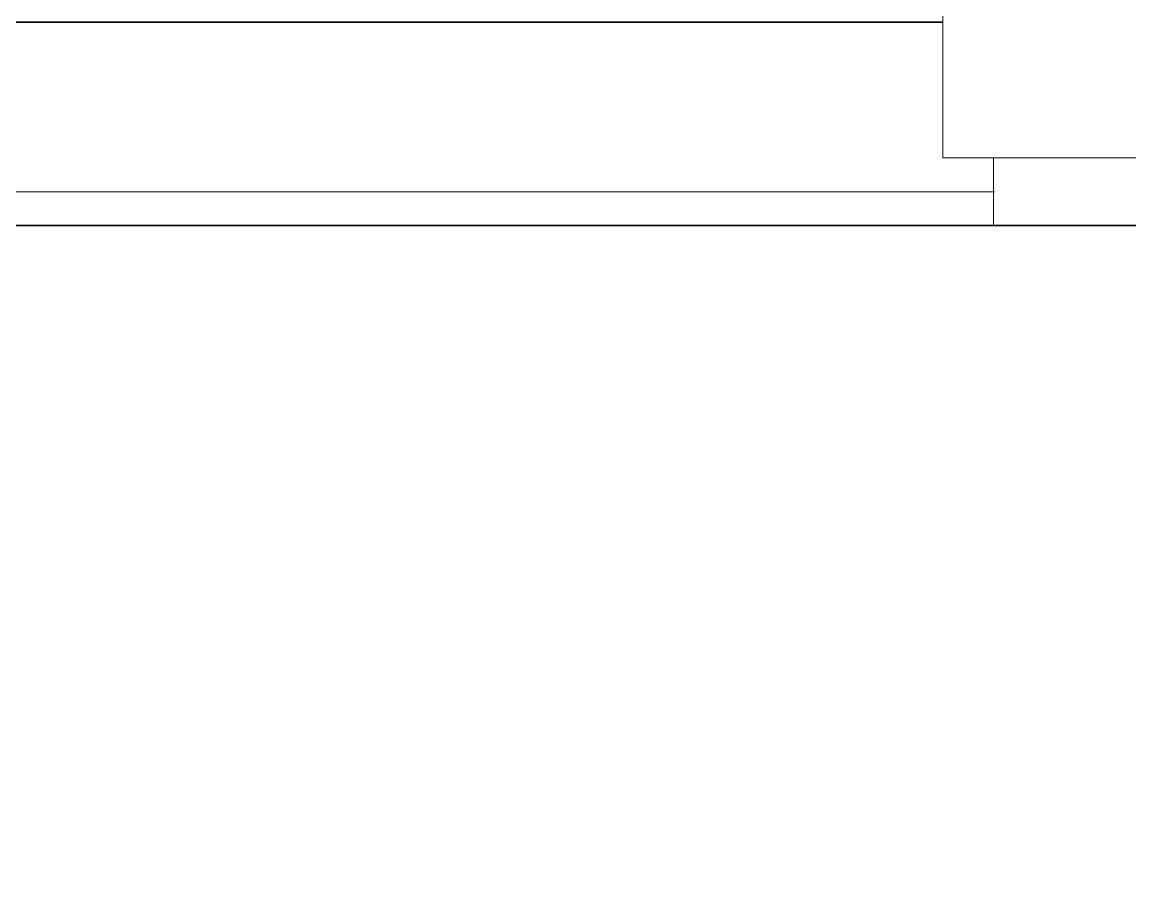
# Model space of a CAD drawing. Header units: millimetres. Extents: x -153298 to 620751, y -313239 to 250031.
# Drawn here: x 86182.5 to 86345.9, y -226542.7 to -226415.2 of the extents above; entities that cross this region are included whole.
import ezdxf

# ---------------------------------------------------------------- set-up
doc = ezdxf.new("R2010")
doc.units = ezdxf.units.MM
doc.linetypes.add('Centre', pattern=[31.75, 6.35, -4.7625, 15.875, -4.7625])
doc.linetypes.add('DPA_Hidden 50', pattern=[3, 2, -1])
for name, color, linetype, lineweight in [('A-DETL-GENF', 7, 'Continuous', 35), ('A-FLOR-E', 7, 'Continuous', 35), ('A-FLOR-LEVL', 7, 'Continuous', 35), ('A-GENM', 7, 'Continuous', 9)]:
    doc.layers.add(name, color=color, linetype=linetype, lineweight=lineweight)

# ---------------------------------------------------------------- blocks, each defined once
blk = doc.blocks.new('BOLLARD - BOLLARD-V318-2150-01 ENTRANCE 1 ELEVATION 4')
at = {"layer": 'A-GENM', "color": 7}
for p, q in [((18965.68, 102410), (18965.68, 101460)), ((19130.68, 101460), (18965.68, 101460)), ((18965.69, 101460), (19130.68, 101460)), ((18973.18, 101460), (18973.18, 101450)), ((18973.18, 101460), (19122.97, 101460)), ((19122.97, 101460), (18973.18, 101460))]:
    blk.add_line(p, q, dxfattribs=at)
blk = doc.blocks.new('DPA_Drainage Gutter_Landscape_Type A - DPA_Drainage Gutter_Landscape_Type A-17274902-2150-01 ENTRANCE 1 ELEVATION 4')
at = {"layer": 'A-GENM', "color": 7}
for p, q in [((18973.31, 101455), (18628.9, 101455)), ((18628.9, 101455), (18973.31, 101455)), ((18973.31, 101455), (18628.9, 101455)), ((18628.9, 101455), (18973.31, 101455)), ((18973.31, 101455), (18628.9, 101455)), ((18628.9, 101455), (18973.31, 101455)), ((18973.31, 101455), (18628.9, 101455)), ((18628.9, 101455), (18973.31, 101455)), ((18973.31, 101455), (18628.9, 101455)), ((18628.9, 101455), (18973.31, 101455)), ((18973.31, 101455), (18628.9, 101455)), ((18628.9, 101455), (18973.31, 101455)), ((18973.31, 101455), (18628.9, 101455)), ((18628.9, 101455), (18973.31, 101455)), ((18973.31, 101455), (18628.9, 101455)), ((18628.9, 101455), (18973.31, 101455)), ((18973.31, 101455), (18628.9, 101455)), ((18628.9, 101455), (18973.31, 101455)), ((18973.31, 101455), (18628.9, 101455)), ((18628.9, 101455), (18973.31, 101455)), ((18973.31, 101455), (18628.9, 101455)), ((18628.9, 101455), (18973.31, 101455)), ((18973.31, 101455), (18628.9, 101455)), ((18628.9, 101455), (18973.31, 101455)), ((18973.31, 101455), (18628.9, 101455)), ((18628.9, 101455), (18973.31, 101455)), ((18973.31, 101455), (18628.9, 101455)), ((18628.9, 101455), (18973.31, 101455)), ((18628.9, 101455), (18973.31, 101455)), ((18909.9, 101455), (18832.4, 101455)), ((18832.4, 101455), (18909.9, 101455)), ((18909.9, 101455), (18832.4, 101455)), ((18832.4, 101455), (18909.9, 101455)), ((18909.9, 101455), (18832.4, 101455)), ((18832.4, 101455), (18909.9, 101455)), ((18909.9, 101455), (18832.4, 101455)), ((18832.4, 101455), (18909.9, 101455)), ((18909.9, 101455), (18832.4, 101455)), ((18832.4, 101455), (18909.9, 101455)), ((18909.9, 101455), (18832.4, 101455)), ((18832.4, 101455), (18909.9, 101455)), ((18909.9, 101455), (18832.4, 101455)), ((18832.4, 101455), (18909.9, 101455)), ((18909.9, 101455), (18832.4, 101455)), ((18832.4, 101455), (18909.9, 101455)), ((18909.9, 101455), (18832.4, 101455)), ((18832.4, 101455), (18909.9, 101455)), ((18909.9, 101455), (18832.4, 101455)), ((18832.4, 101455), (18909.9, 101455)), ((18909.9, 101455), (18832.4, 101455)), ((18832.4, 101455), (18909.9, 101455)), ((18909.9, 101455), (18832.4, 101455)), ((18832.4, 101455), (18909.9, 101455)), ((18909.9, 101455), (18832.4, 101455)), ((18832.4, 101455), (18909.9, 101455)), ((18909.9, 101455), (18832.4, 101455)), ((18832.4, 101455), (18909.9, 101455)), ((18909.9, 101455), (18832.4, 101455)), ((18832.4, 101455), (18909.9, 101455)), ((18909.9, 101455), (18832.4, 101455)), ((18832.4, 101455), (18909.9, 101455)), ((18909.9, 101455), (18832.4, 101455)), ((18832.4, 101455), (18909.9, 101455)), ((18909.9, 101455), (18832.4, 101455)), ((18832.4, 101455), (18909.9, 101455)), ((18909.9, 101455), (18832.4, 101455)), ((18832.4, 101455), (18909.9, 101455)), ((18909.9, 101455), (18832.4, 101455)), ((18832.4, 101455), (18909.9, 101455)), ((18909.9, 101455), (18832.4, 101455)), ((18832.4, 101455), (18909.9, 101455)), ((18909.9, 101455), (18832.4, 101455)), ((18832.4, 101455), (18909.9, 101455)), ((18909.9, 101455), (18832.4, 101455)), ((18832.4, 101455), (18909.9, 101455)), ((18909.9, 101455), (18832.4, 101455)), ((18832.4, 101455), (18909.9, 101455)), ((18909.9, 101455), (18832.4, 101455)), ((18832.4, 101455), (18909.9, 101455)), ((18909.9, 101455), (18832.4, 101455)), ((18832.4, 101455), (18909.9, 101455)), ((18909.9, 101455), (18832.4, 101455)), ((18832.4, 101455), (18909.9, 101455)), ((18909.9, 101455), (18832.4, 101455)), ((18832.4, 101455), (18909.9, 101455)), ((18909.9, 101455), (18832.4, 101455)), ((18832.4, 101455), (18909.9, 101455)), ((18909.9, 101455), (18832.4, 101455)), ((18832.4, 101455), (18909.9, 101455)), ((18909.9, 101455), (18832.4, 101455)), ((18832.4, 101455), (18909.9, 101455)), ((18909.9, 101455), (18832.4, 101455)), ((18832.4, 101455), (18909.9, 101455)), ((18909.9, 101455), (18832.4, 101455)), ((18832.4, 101455), (18909.9, 101455)), ((18909.9, 101455), (18832.4, 101455)), ((18832.4, 101455), (18909.9, 101455)), ((18909.9, 101455), (18832.4, 101455)), ((18832.4, 101455), (18909.9, 101455)), ((18909.9, 101455), (18832.4, 101455)), ((18832.4, 101455), (18909.9, 101455)), ((18909.9, 101455), (18832.4, 101455)), ((18832.4, 101455), (18909.9, 101455)), ((18909.9, 101455), (18832.4, 101455)), ((18832.4, 101455), (18909.9, 101455)), ((18909.9, 101455), (18832.4, 101455)), ((18832.4, 101455), (18909.9, 101455)), ((18909.9, 101455), (18832.4, 101455)), ((18832.4, 101455), (18909.9, 101455)), ((18909.9, 101455), (18832.4, 101455)), ((18832.4, 101455), (18909.9, 101455)), ((18909.9, 101455), (18832.4, 101455)), ((18832.4, 101455), (18909.9, 101455)), ((18909.9, 101455), (18832.4, 101455)), ((18832.4, 101455), (18909.9, 101455)), ((18909.9, 101455), (18832.4, 101455)), ((18832.4, 101455), (18909.9, 101455)), ((18909.9, 101455), (18832.4, 101455)), ((18832.4, 101455), (18909.9, 101455)), ((18909.9, 101455), (18832.4, 101455)), ((18832.4, 101455), (18909.9, 101455)), ((18909.9, 101455), (18832.4, 101455)), ((18832.4, 101455), (18909.9, 101455)), ((18909.9, 101455), (18832.4, 101455)), ((18832.4, 101455), (18909.9, 101455)), ((18909.9, 101455), (18832.4, 101455)), ((18832.4, 101455), (18909.9, 101455)), ((18909.9, 101455), (18832.4, 101455)), ((18832.4, 101455), (18909.9, 101455)), ((18909.9, 101455), (18832.4, 101455)), ((18832.4, 101455), (18909.9, 101455)), ((18909.9, 101455), (18832.4, 101455)), ((18832.4, 101455), (18909.9, 101455)), ((18909.9, 101455), (18832.4, 101455)), ((18832.4, 101455), (18909.9, 101455)), ((18909.9, 101455), (18832.4, 101455)), ((18832.4, 101455), (18909.9, 101455)), ((18909.9, 101455), (18832.4, 101455)), ((18832.4, 101455), (18909.9, 101455)), ((18909.9, 101455), (18832.4, 101455)), ((18832.4, 101455), (18909.9, 101455)), ((18909.9, 101455), (18832.4, 101455)), ((18832.4, 101455), (18909.9, 101455)), ((18909.9, 101455), (18832.4, 101455)), ((18832.4, 101455), (18909.9, 101455)), ((18909.9, 101455), (18832.4, 101455)), ((18832.4, 101455), (18909.9, 101455)), ((18909.9, 101455), (18832.4, 101455)), ((18832.4, 101455), (18909.9, 101455)), ((18909.9, 101455), (18832.4, 101455)), ((18832.4, 101455), (18909.9, 101455)), ((18909.9, 101455), (18832.4, 101455)), ((18832.4, 101455), (18909.9, 101455)), ((18909.9, 101455), (18832.4, 101455)), ((18832.4, 101455), (18909.9, 101455)), ((18909.9, 101455), (18832.4, 101455)), ((18832.4, 101455), (18909.9, 101455)), ((18909.9, 101455), (18832.4, 101455)), ((18832.4, 101455), (18909.9, 101455)), ((18909.9, 101455), (18832.4, 101455)), ((18832.4, 101455), (18909.9, 101455)), ((18909.9, 101455), (18832.4, 101455)), ((18832.4, 101455), (18909.9, 101455)), ((18909.9, 101455), (18832.4, 101455)), ((18832.4, 101455), (18909.9, 101455)), ((18909.9, 101455), (18832.4, 101455)), ((18832.4, 101455), (18909.9, 101455)), ((18909.9, 101455), (18832.4, 101455)), ((18832.4, 101455), (18909.9, 101455)), ((18909.9, 101455), (18832.4, 101455)), ((18832.4, 101455), (18909.9, 101455)), ((18909.9, 101455), (18832.4, 101455)), ((18832.4, 101455), (18909.9, 101455)), ((18909.9, 101455), (18832.4, 101455)), ((18832.4, 101455), (18909.9, 101455)), ((18909.9, 101455), (18832.4, 101455)), ((18832.4, 101455), (18909.9, 101455)), ((18909.9, 101455), (18832.4, 101455)), ((18832.4, 101455), (18909.9, 101455)), ((18909.9, 101455), (18832.4, 101455)), ((18832.4, 101455), (18909.9, 101455)), ((18909.9, 101455), (18832.4, 101455)), ((18832.4, 101455), (18909.9, 101455)), ((18909.9, 101455), (18832.4, 101455)), ((18832.4, 101455), (18909.9, 101455)), ((18909.9, 101455), (18832.4, 101455)), ((18832.4, 101455), (18909.9, 101455)), ((18909.9, 101455), (18832.4, 101455)), ((18832.4, 101455), (18909.9, 101455)), ((18909.9, 101455), (18832.4, 101455)), ((18832.4, 101455), (18909.9, 101455)), ((18909.9, 101455), (18832.4, 101455)), ((18832.4, 101455), (18909.9, 101455)), ((18909.9, 101455), (18832.4, 101455)), ((18832.4, 101455), (18909.9, 101455)), ((18909.9, 101455), (18832.4, 101455)), ((18832.4, 101455), (18909.9, 101455)), ((18909.9, 101455), (18832.4, 101455)), ((18832.4, 101455), (18909.9, 101455)), ((18909.9, 101455), (18832.4, 101455)), ((18832.4, 101455), (18909.9, 101455)), ((18909.9, 101455), (18832.4, 101455)), ((18832.4, 101455), (18909.9, 101455)), ((18909.9, 101455), (18832.4, 101455)), ((18832.4, 101455), (18909.9, 101455)), ((18909.9, 101455), (18832.4, 101455)), ((18832.4, 101455), (18909.9, 101455)), ((18909.9, 101455), (18832.4, 101455)), ((18832.4, 101455), (18909.9, 101455)), ((18909.9, 101455), (18832.4, 101455)), ((18832.4, 101455), (18909.9, 101455)), ((18909.9, 101455), (18832.4, 101455)), ((18832.4, 101455), (18909.9, 101455)), ((18909.9, 101455), (18832.4, 101455)), ((18832.4, 101455), (18909.9, 101455)), ((18909.9, 101455), (18832.4, 101455)), ((18832.4, 101455), (18909.9, 101455)), ((18909.9, 101455), (18832.4, 101455)), ((18832.4, 101455), (18909.9, 101455)), ((18909.9, 101455), (18832.4, 101455)), ((18832.4, 101455), (18909.9, 101455)), ((18909.9, 101455), (18832.4, 101455)), ((18832.4, 101455), (18909.9, 101455)), ((18909.9, 101455), (18832.4, 101455)), ((18832.4, 101455), (18909.9, 101455)), ((18909.9, 101455), (18832.4, 101455)), ((18832.4, 101455), (18909.9, 101455)), ((18909.9, 101455), (18832.4, 101455)), ((18832.4, 101455), (18909.9, 101455)), ((18909.9, 101455), (18832.4, 101455)), ((18832.4, 101455), (18909.9, 101455)), ((18909.9, 101455), (18832.4, 101455)), ((18832.4, 101455), (18909.9, 101455)), ((18909.9, 101455), (18832.4, 101455)), ((18832.4, 101455), (18909.9, 101455)), ((18909.9, 101455), (18832.4, 101455)), ((18832.4, 101455), (18909.9, 101455)), ((18909.9, 101455), (18832.4, 101455)), ((18832.4, 101455), (18909.9, 101455)), ((18909.9, 101455), (18832.4, 101455)), ((18832.4, 101455), (18909.9, 101455)), ((18909.9, 101455), (18832.4, 101455)), ((18832.4, 101455), (18909.9, 101455)), ((18909.9, 101455), (18832.4, 101455)), ((18832.4, 101455), (18909.9, 101455)), ((18909.9, 101455), (18832.4, 101455)), ((18832.4, 101455), (18909.9, 101455)), ((18909.9, 101455), (18832.4, 101455)), ((18832.4, 101455), (18909.9, 101455)), ((18909.9, 101455), (18832.4, 101455)), ((18832.4, 101455), (18909.9, 101455)), ((18909.9, 101455), (18832.4, 101455)), ((18832.4, 101455), (18909.9, 101455)), ((18909.9, 101455), (18832.4, 101455)), ((18832.4, 101455), (18909.9, 101455)), ((18909.9, 101455), (18832.4, 101455)), ((18832.4, 101455), (18909.9, 101455)), ((18909.9, 101455), (18832.4, 101455)), ((18832.4, 101455), (18909.9, 101455)), ((18909.9, 101455), (18832.4, 101455)), ((18832.4, 101455), (18909.9, 101455)), ((18909.9, 101455), (18832.4, 101455)), ((18832.4, 101455), (18909.9, 101455)), ((18909.9, 101455), (18832.4, 101455)), ((18832.4, 101455), (18909.9, 101455)), ((18909.9, 101455), (18832.4, 101455)), ((18832.4, 101455), (18909.9, 101455)), ((18909.9, 101455), (18832.4, 101455)), ((18832.4, 101455), (18909.9, 101455)), ((18909.9, 101455), (18832.4, 101455)), ((18832.4, 101455), (18909.9, 101455)), ((18909.9, 101455), (18832.4, 101455)), ((18832.4, 101455), (18909.9, 101455)), ((18909.9, 101455), (18832.4, 101455)), ((18832.4, 101455), (18909.9, 101455)), ((18909.9, 101455), (18832.4, 101455)), ((18832.4, 101455), (18909.9, 101455)), ((18909.9, 101455), (18832.4, 101455)), ((18832.4, 101455), (18909.9, 101455)), ((18909.9, 101455), (18832.4, 101455)), ((18832.4, 101455), (18909.9, 101455)), ((18909.9, 101455), (18832.4, 101455)), ((18832.4, 101455), (18909.9, 101455)), ((18909.9, 101455), (18832.4, 101455)), ((18832.4, 101455), (18909.9, 101455)), ((18909.9, 101455), (18832.4, 101455)), ((18832.4, 101455), (18909.9, 101455)), ((18909.9, 101455), (18832.4, 101455)), ((18832.4, 101455), (18909.9, 101455)), ((18909.9, 101455), (18832.4, 101455)), ((18832.4, 101455), (18909.9, 101455)), ((18909.9, 101455), (18832.4, 101455)), ((18832.4, 101455), (18909.9, 101455)), ((18909.9, 101455), (18832.4, 101455)), ((18832.4, 101455), (18909.9, 101455)), ((18909.9, 101455), (18832.4, 101455)), ((18832.4, 101455), (18909.9, 101455)), ((18909.9, 101455), (18832.4, 101455)), ((18832.4, 101455), (18909.9, 101455)), ((18909.9, 101455), (18832.4, 101455)), ((18832.4, 101455), (18909.9, 101455)), ((18909.9, 101455), (18832.4, 101455)), ((18832.4, 101455), (18909.9, 101455)), ((18909.9, 101455), (18832.4, 101455)), ((18832.4, 101455), (18909.9, 101455)), ((18909.9, 101455), (18832.4, 101455)), ((18832.4, 101455), (18909.9, 101455)), ((18909.9, 101455), (18832.4, 101455)), ((18832.4, 101455), (18909.9, 101455)), ((18909.9, 101455), (18832.4, 101455)), ((18832.4, 101455), (18909.9, 101455)), ((18909.9, 101455), (18832.4, 101455)), ((18832.4, 101455), (18909.9, 101455)), ((18909.9, 101455), (18832.4, 101455)), ((18832.4, 101455), (18909.9, 101455)), ((18909.9, 101455), (18832.4, 101455)), ((18832.4, 101455), (18909.9, 101455)), ((18909.9, 101455), (18832.4, 101455)), ((18832.4, 101455), (18909.9, 101455)), ((18909.9, 101455), (18832.4, 101455)), ((18832.4, 101455), (18909.9, 101455)), ((18909.9, 101455), (18832.4, 101455)), ((18832.4, 101455), (18909.9, 101455)), ((18909.9, 101455), (18832.4, 101455)), ((18832.4, 101455), (18909.9, 101455)), ((18909.9, 101455), (18832.4, 101455)), ((18832.4, 101455), (18909.9, 101455)), ((18909.9, 101455), (18832.4, 101455)), ((18832.4, 101455), (18909.9, 101455)), ((18909.9, 101455), (18832.4, 101455)), ((18832.4, 101455), (18909.9, 101455)), ((18909.9, 101455), (18832.4, 101455)), ((18832.4, 101455), (18909.9, 101455)), ((18909.9, 101455), (18832.4, 101455)), ((18832.4, 101455), (18909.9, 101455)), ((18909.9, 101455), (18832.4, 101455)), ((18832.4, 101455), (18909.9, 101455)), ((18909.9, 101455), (18832.4, 101455)), ((18832.4, 101455), (18909.9, 101455)), ((18909.9, 101455), (18832.4, 101455)), ((18832.4, 101455), (18909.9, 101455)), ((18909.9, 101455), (18832.4, 101455)), ((18832.4, 101455), (18909.9, 101455)), ((18909.9, 101455), (18832.4, 101455)), ((18832.4, 101455), (18909.9, 101455)), ((18909.9, 101455), (18832.4, 101455)), ((18832.4, 101455), (18909.9, 101455)), ((18909.9, 101455), (18832.4, 101455)), ((18832.4, 101455), (18909.9, 101455)), ((18909.9, 101455), (18832.4, 101455)), ((18832.4, 101455), (18909.9, 101455)), ((18909.9, 101455), (18832.4, 101455)), ((18832.4, 101455), (18909.9, 101455)), ((18909.9, 101455), (18832.4, 101455)), ((18832.4, 101455), (18909.9, 101455)), ((18909.9, 101455), (18832.4, 101455)), ((18832.4, 101455), (18909.9, 101455)), ((18909.9, 101455), (18832.4, 101455)), ((18832.4, 101455), (18909.9, 101455)), ((18909.9, 101455), (18832.4, 101455)), ((18832.4, 101455), (18909.9, 101455)), ((18909.9, 101455), (18832.4, 101455)), ((18832.4, 101455), (18909.9, 101455)), ((18909.9, 101455), (18832.4, 101455)), ((18832.4, 101455), (18909.9, 101455)), ((18909.9, 101455), (18832.4, 101455)), ((18832.4, 101455), (18909.9, 101455)), ((18909.9, 101455), (18832.4, 101455)), ((18832.4, 101455), (18909.9, 101455)), ((18909.9, 101455), (18832.4, 101455)), ((18832.4, 101455), (18909.9, 101455)), ((18909.9, 101455), (18832.4, 101455)), ((18832.4, 101455), (18909.9, 101455)), ((18909.9, 101455), (18832.4, 101455)), ((18832.4, 101455), (18909.9, 101455)), ((18909.9, 101455), (18832.4, 101455)), ((18832.4, 101455), (18909.9, 101455)), ((18909.9, 101455), (18832.4, 101455)), ((18832.4, 101455), (18909.9, 101455)), ((18909.9, 101455), (18832.4, 101455)), ((18832.4, 101455), (18909.9, 101455)), ((18909.9, 101455), (18832.4, 101455)), ((18832.4, 101455), (18909.9, 101455)), ((18909.9, 101455), (18832.4, 101455)), ((18832.4, 101455), (18909.9, 101455)), ((18909.9, 101455), (18832.4, 101455)), ((18832.4, 101455), (18909.9, 101455)), ((18909.9, 101455), (18832.4, 101455)), ((18832.4, 101455), (18909.9, 101455)), ((18909.9, 101455), (18832.4, 101455)), ((18832.4, 101455), (18909.9, 101455)), ((18909.9, 101455), (18832.4, 101455)), ((18832.4, 101455), (18909.9, 101455)), ((18909.9, 101455), (18832.4, 101455)), ((18832.4, 101455), (18909.9, 101455)), ((18909.9, 101455), (18832.4, 101455)), ((18832.4, 101455), (18909.9, 101455)), ((18909.9, 101455), (18832.4, 101455)), ((18832.4, 101455), (18909.9, 101455)), ((18909.9, 101455), (18832.4, 101455)), ((18832.4, 101455), (18909.9, 101455)), ((18909.9, 101455), (18832.4, 101455)), ((18832.4, 101455), (18909.9, 101455)), ((18909.9, 101455), (18832.4, 101455)), ((18832.4, 101455), (18909.9, 101455)), ((18909.9, 101455), (18832.4, 101455)), ((18832.4, 101455), (18909.9, 101455)), ((18909.9, 101455), (18832.4, 101455)), ((18832.4, 101455), (18909.9, 101455)), ((18909.9, 101455), (18832.4, 101455)), ((18832.4, 101455), (18909.9, 101455)), ((18909.9, 101455), (18832.4, 101455)), ((18832.4, 101455), (18909.9, 101455)), ((18909.9, 101455), (18832.4, 101455)), ((18832.4, 101455), (18909.9, 101455)), ((18909.9, 101455), (18832.4, 101455)), ((18832.4, 101455), (18909.9, 101455)), ((18909.9, 101455), (18832.4, 101455)), ((18832.4, 101455), (18909.9, 101455)), ((18909.9, 101455), (18832.4, 101455)), ((18832.4, 101455), (18909.9, 101455)), ((18909.9, 101455), (18832.4, 101455)), ((18832.4, 101455), (18909.9, 101455)), ((18909.9, 101455), (18832.4, 101455)), ((18832.4, 101455), (18909.9, 101455)), ((18909.9, 101455), (18832.4, 101455)), ((18832.4, 101455), (18909.9, 101455)), ((18909.9, 101455), (18832.4, 101455)), ((18832.4, 101455), (18909.9, 101455)), ((18909.9, 101455), (18832.4, 101455)), ((18832.4, 101455), (18909.9, 101455)), ((18909.9, 101455), (18832.4, 101455)), ((18832.4, 101455), (18909.9, 101455)), ((18909.9, 101455), (18832.4, 101455)), ((18832.4, 101455), (18909.9, 101455)), ((18909.9, 101455), (18832.4, 101455)), ((18832.4, 101455), (18909.9, 101455)), ((18909.9, 101455), (18832.4, 101455)), ((18832.4, 101455), (18909.9, 101455)), ((18909.9, 101455), (18832.4, 101455)), ((18832.4, 101455), (18909.9, 101455)), ((18909.9, 101455), (18832.4, 101455)), ((18832.4, 101455), (18909.9, 101455)), ((18909.9, 101455), (18832.4, 101455)), ((18832.4, 101455), (18909.9, 101455)), ((18909.9, 101455), (18832.4, 101455)), ((18832.4, 101455), (18909.9, 101455)), ((18909.9, 101455), (18832.4, 101455)), ((18832.4, 101455), (18909.9, 101455)), ((18909.9, 101455), (18832.4, 101455)), ((18832.4, 101455), (18909.9, 101455)), ((18909.9, 101455), (18832.4, 101455)), ((18832.4, 101455), (18909.9, 101455)), ((18909.9, 101455), (18832.4, 101455)), ((18832.4, 101455), (18909.9, 101455)), ((18909.9, 101455), (18832.4, 101455)), ((18832.4, 101455), (18909.9, 101455)), ((18909.9, 101455), (18832.4, 101455)), ((18832.4, 101455), (18909.9, 101455)), ((18909.9, 101455), (18832.4, 101455)), ((18832.4, 101455), (18909.9, 101455)), ((18909.9, 101455), (18832.4, 101455)), ((18832.4, 101455), (18909.9, 101455)), ((18909.9, 101455), (18832.4, 101455)), ((18832.4, 101455), (18909.9, 101455)), ((18909.9, 101455), (18832.4, 101455)), ((18832.4, 101455), (18909.9, 101455)), ((18909.9, 101455), (18832.4, 101455)), ((18832.4, 101455), (18909.9, 101455)), ((18909.9, 101455), (18832.4, 101455)), ((18832.4, 101455), (18909.9, 101455)), ((18909.9, 101455), (18832.4, 101455)), ((18832.4, 101455), (18909.9, 101455)), ((18909.9, 101455), (18832.4, 101455)), ((18832.4, 101455), (18909.9, 101455)), ((18909.9, 101455), (18832.4, 101455)), ((18832.4, 101455), (18909.9, 101455)), ((18909.9, 101455), (18832.4, 101455)), ((18832.4, 101455), (18909.9, 101455)), ((18909.9, 101455), (18832.4, 101455)), ((18832.4, 101455), (18909.9, 101455)), ((18909.9, 101455), (18832.4, 101455)), ((18832.4, 101455), (18909.9, 101455)), ((18909.9, 101455), (18832.4, 101455)), ((18832.4, 101455), (18909.9, 101455)), ((18909.9, 101455), (18832.4, 101455)), ((18832.4, 101455), (18909.9, 101455)), ((18909.9, 101455), (18832.4, 101455)), ((18832.4, 101455), (18909.9, 101455)), ((18909.9, 101455), (18832.4, 101455)), ((18832.4, 101455), (18909.9, 101455)), ((18909.9, 101455), (18832.4, 101455)), ((18832.4, 101455), (18909.9, 101455)), ((18909.9, 101455), (18832.4, 101455)), ((18832.4, 101455), (18909.9, 101455)), ((18909.9, 101455), (18832.4, 101455)), ((18832.4, 101455), (18909.9, 101455)), ((18909.9, 101455), (18832.4, 101455)), ((18832.4, 101455), (18909.9, 101455)), ((18909.9, 101455), (18832.4, 101455)), ((18832.4, 101455), (18909.9, 101455)), ((18909.9, 101455), (18832.4, 101455)), ((18832.4, 101455), (18909.9, 101455)), ((18909.9, 101455), (18832.4, 101455)), ((18832.4, 101455), (18909.9, 101455)), ((18909.9, 101455), (18832.4, 101455)), ((18832.4, 101455), (18909.9, 101455)), ((18909.9, 101455), (18832.4, 101455)), ((18832.4, 101455), (18909.9, 101455)), ((18909.9, 101455), (18832.4, 101455)), ((18832.4, 101455), (18909.9, 101455)), ((18909.9, 101455), (18832.4, 101455)), ((18832.4, 101455), (18909.9, 101455)), ((18909.9, 101455), (18832.4, 101455)), ((18832.4, 101455), (18909.9, 101455)), ((18909.9, 101455), (18832.4, 101455)), ((18832.4, 101455), (18909.9, 101455)), ((18909.9, 101455), (18832.4, 101455)), ((18832.4, 101455), (18909.9, 101455)), ((18909.9, 101455), (18832.4, 101455)), ((18832.4, 101455), (18909.9, 101455)), ((18909.9, 101455), (18832.4, 101455)), ((18832.4, 101455), (18909.9, 101455)), ((18909.9, 101455), (18832.4, 101455)), ((18832.4, 101455), (18909.9, 101455)), ((18909.9, 101455), (18832.4, 101455)), ((18832.4, 101455), (18909.9, 101455)), ((18909.9, 101455), (18832.4, 101455)), ((18832.4, 101455), (18909.9, 101455)), ((18909.9, 101455), (18832.4, 101455)), ((18832.4, 101455), (18909.9, 101455)), ((18909.9, 101455), (18832.4, 101455)), ((18832.4, 101455), (18909.9, 101455)), ((18909.9, 101455), (18832.4, 101455)), ((18832.4, 101455), (18909.9, 101455)), ((18909.9, 101455), (18832.4, 101455)), ((18832.4, 101455), (18909.9, 101455)), ((18909.9, 101455), (18832.4, 101455)), ((18832.4, 101455), (18909.9, 101455)), ((18909.9, 101455), (18832.4, 101455)), ((18832.4, 101455), (18909.9, 101455)), ((18909.9, 101455), (18832.4, 101455)), ((18832.4, 101455), (18909.9, 101455)), ((18909.9, 101455), (18832.4, 101455)), ((18832.4, 101455), (18909.9, 101455)), ((18909.9, 101455), (18832.4, 101455)), ((18832.4, 101455), (18909.9, 101455)), ((18909.9, 101455), (18832.4, 101455)), ((18832.4, 101455), (18909.9, 101455)), ((18909.9, 101455), (18832.4, 101455)), ((18832.4, 101455), (18909.9, 101455)), ((18909.9, 101455), (18832.4, 101455)), ((18832.4, 101455), (18909.9, 101455)), ((18909.9, 101455), (18832.4, 101455)), ((18832.4, 101455), (18909.9, 101455)), ((18909.9, 101455), (18832.4, 101455)), ((18832.4, 101455), (18909.9, 101455)), ((18909.9, 101455), (18832.4, 101455)), ((18832.4, 101455), (18909.9, 101455)), ((18909.9, 101455), (18832.4, 101455)), ((18832.4, 101455), (18909.9, 101455)), ((18909.9, 101455), (18832.4, 101455)), ((18832.4, 101455), (18909.9, 101455)), ((18909.9, 101455), (18832.4, 101455)), ((18832.4, 101455), (18909.9, 101455)), ((18909.9, 101455), (18832.4, 101455)), ((18832.4, 101455), (18909.9, 101455)), ((18909.9, 101455), (18832.4, 101455)), ((18832.4, 101455), (18909.9, 101455)), ((18909.9, 101455), (18832.4, 101455)), ((18832.4, 101455), (18909.9, 101455)), ((18909.9, 101455), (18832.4, 101455)), ((18832.4, 101455), (18909.9, 101455)), ((18909.9, 101455), (18832.4, 101455)), ((18832.4, 101455), (18909.9, 101455)), ((18909.9, 101455), (18832.4, 101455)), ((18832.4, 101455), (18909.9, 101455)), ((18909.9, 101455), (18832.4, 101455)), ((18832.4, 101455), (18909.9, 101455)), ((18909.9, 101455), (18832.4, 101455)), ((18832.4, 101455), (18909.9, 101455)), ((18909.9, 101455), (18832.4, 101455)), ((18832.4, 101455), (18909.9, 101455)), ((18909.9, 101455), (18832.4, 101455)), ((18832.4, 101455), (18909.9, 101455)), ((18909.9, 101455), (18832.4, 101455)), ((18832.4, 101455), (18909.9, 101455)), ((18909.9, 101455), (18832.4, 101455)), ((18832.4, 101455), (18909.9, 101455)), ((18909.9, 101455), (18832.4, 101455)), ((18832.4, 101455), (18909.9, 101455)), ((18909.9, 101455), (18832.4, 101455)), ((18832.4, 101455), (18909.9, 101455)), ((18909.9, 101455), (18832.4, 101455)), ((18832.4, 101455), (18909.9, 101455)), ((18909.9, 101455), (18832.4, 101455)), ((18832.4, 101455), (18909.9, 101455)), ((18909.9, 101455), (18832.4, 101455)), ((18832.4, 101455), (18909.9, 101455)), ((18909.9, 101455), (18832.4, 101455)), ((18832.4, 101455), (18909.9, 101455)), ((18909.9, 101455), (18832.4, 101455)), ((18832.4, 101455), (18909.9, 101455)), ((18909.9, 101455), (18832.4, 101455)), ((18832.4, 101455), (18909.9, 101455)), ((18909.9, 101455), (18832.4, 101455)), ((18832.4, 101455), (18909.9, 101455)), ((18909.9, 101455), (18832.4, 101455)), ((18832.4, 101455), (18909.9, 101455)), ((18909.9, 101455), (18832.4, 101455)), ((18832.4, 101455), (18909.9, 101455)), ((18909.9, 101455), (18832.4, 101455)), ((18832.4, 101455), (18909.9, 101455)), ((18909.9, 101455), (18832.4, 101455)), ((18832.4, 101455), (18909.9, 101455)), ((18909.9, 101455), (18832.4, 101455)), ((18832.4, 101455), (18909.9, 101455)), ((18909.9, 101455), (18832.4, 101455)), ((18832.4, 101455), (18909.9, 101455)), ((18909.9, 101455), (18832.4, 101455)), ((18832.4, 101455), (18909.9, 101455)), ((18909.9, 101455), (18832.4, 101455)), ((18832.4, 101455), (18909.9, 101455)), ((18909.9, 101455), (18832.4, 101455)), ((18832.4, 101455), (18909.9, 101455)), ((18909.9, 101455), (18832.4, 101455)), ((18832.4, 101455), (18909.9, 101455)), ((18909.9, 101455), (18832.4, 101455)), ((18832.4, 101455), (18909.9, 101455)), ((18909.9, 101455), (18832.4, 101455)), ((18832.4, 101455), (18909.9, 101455)), ((18909.9, 101455), (18832.4, 101455)), ((18832.4, 101455), (18909.9, 101455)), ((18909.9, 101455), (18832.4, 101455)), ((18832.4, 101455), (18909.9, 101455)), ((18909.9, 101455), (18832.4, 101455)), ((18832.4, 101455), (18909.9, 101455)), ((18909.9, 101455), (18832.4, 101455)), ((18832.4, 101455), (18909.9, 101455)), ((18909.9, 101455), (18832.4, 101455)), ((18832.4, 101455), (18909.9, 101455)), ((18909.9, 101455), (18832.4, 101455)), ((18832.4, 101455), (18909.9, 101455)), ((18909.9, 101455), (18832.4, 101455)), ((18832.4, 101455), (18909.9, 101455)), ((18909.9, 101455), (18832.4, 101455)), ((18832.4, 101455), (18909.9, 101455)), ((18909.9, 101455), (18832.4, 101455)), ((18832.4, 101455), (18909.9, 101455)), ((18909.9, 101455), (18832.4, 101455)), ((18832.4, 101455), (18909.9, 101455)), ((18909.9, 101455), (18832.4, 101455)), ((18832.4, 101455), (18909.9, 101455)), ((18909.9, 101455), (18832.4, 101455)), ((18832.4, 101455), (18909.9, 101455)), ((18909.9, 101455), (18832.4, 101455)), ((18832.4, 101455), (18909.9, 101455)), ((18909.9, 101455), (18832.4, 101455)), ((18832.4, 101455), (18909.9, 101455)), ((18909.9, 101455), (18832.4, 101455)), ((18832.4, 101455), (18909.9, 101455)), ((18909.9, 101455), (18832.4, 101455)), ((18832.4, 101455), (18909.9, 101455)), ((18909.9, 101455), (18832.4, 101455)), ((18832.4, 101455), (18909.9, 101455)), ((18909.9, 101455), (18832.4, 101455)), ((18832.4, 101455), (18909.9, 101455)), ((18909.9, 101455), (18832.4, 101455)), ((18832.4, 101455), (18909.9, 101455)), ((18909.9, 101455), (18832.4, 101455)), ((18832.4, 101455), (18909.9, 101455)), ((18909.9, 101455), (18832.4, 101455)), ((18832.4, 101455), (18909.9, 101455)), ((18909.9, 101455), (18832.4, 101455)), ((18832.4, 101455), (18909.9, 101455)), ((18909.9, 101455), (18832.4, 101455)), ((18832.4, 101455), (18909.9, 101455)), ((18909.9, 101455), (18832.4, 101455)), ((18832.4, 101455), (18909.9, 101455)), ((18909.9, 101455), (18832.4, 101455)), ((18832.4, 101455), (18909.9, 101455)), ((18909.9, 101455), (18832.4, 101455)), ((18832.4, 101455), (18909.9, 101455)), ((18909.9, 101455), (18832.4, 101455)), ((18832.4, 101455), (18909.9, 101455)), ((18909.9, 101455), (18832.4, 101455)), ((18832.4, 101455), (18909.9, 101455)), ((18909.9, 101455), (18832.4, 101455)), ((18832.4, 101455), (18909.9, 101455)), ((18909.9, 101455), (18832.4, 101455)), ((18832.4, 101455), (18909.9, 101455)), ((18909.9, 101455), (18832.4, 101455)), ((18832.4, 101455), (18909.9, 101455)), ((18909.9, 101455), (18832.4, 101455)), ((18832.4, 101455), (18909.9, 101455)), ((18909.9, 101455), (18832.4, 101455)), ((18832.4, 101455), (18909.9, 101455)), ((18909.9, 101455), (18832.4, 101455)), ((18832.4, 101455), (18909.9, 101455)), ((18909.9, 101455), (18832.4, 101455)), ((18832.4, 101455), (18909.9, 101455)), ((18909.9, 101455), (18832.4, 101455)), ((18832.4, 101455), (18909.9, 101455)), ((18909.9, 101455), (18832.4, 101455)), ((18832.4, 101455), (18909.9, 101455)), ((18909.9, 101455), (18832.4, 101455)), ((18832.4, 101455), (18909.9, 101455)), ((18909.9, 101455), (18832.4, 101455)), ((18832.4, 101455), (18909.9, 101455)), ((18909.9, 101455), (18832.4, 101455)), ((18832.4, 101455), (18909.9, 101455)), ((18909.9, 101455), (18832.4, 101455)), ((18832.4, 101455), (18909.9, 101455)), ((18909.9, 101455), (18832.4, 101455)), ((18832.4, 101455), (18909.9, 101455)), ((18909.9, 101455), (18832.4, 101455)), ((18832.4, 101455), (18909.9, 101455)), ((18909.9, 101455), (18832.4, 101455)), ((18832.4, 101455), (18909.9, 101455)), ((18909.9, 101455), (18832.4, 101455)), ((18832.4, 101455), (18909.9, 101455)), ((18909.9, 101455), (18832.4, 101455)), ((18832.4, 101455), (18909.9, 101455)), ((18909.9, 101455), (18832.4, 101455)), ((18832.4, 101455), (18909.9, 101455)), ((18909.9, 101455), (18832.4, 101455)), ((18832.4, 101455), (18909.9, 101455)), ((18909.9, 101455), (18832.4, 101455)), ((18832.4, 101455), (18909.9, 101455)), ((18909.9, 101455), (18832.4, 101455)), ((18832.4, 101455), (18909.9, 101455)), ((18909.9, 101455), (18832.4, 101455)), ((18832.4, 101455), (18909.9, 101455)), ((18909.9, 101455), (18832.4, 101455)), ((18832.4, 101455), (18909.9, 101455)), ((18909.9, 101455), (18832.4, 101455)), ((18832.4, 101455), (18909.9, 101455)), ((18909.9, 101455), (18832.4, 101455)), ((18832.4, 101455), (18909.9, 101455)), ((18909.9, 101455), (18832.4, 101455)), ((18832.4, 101455), (18909.9, 101455)), ((18909.9, 101455), (18832.4, 101455)), ((18832.4, 101455), (18909.9, 101455)), ((18909.9, 101455), (18832.4, 101455)), ((18832.4, 101455), (18909.9, 101455)), ((18909.9, 101455), (18832.4, 101455)), ((18832.4, 101455), (18909.9, 101455)), ((18909.9, 101455), (18832.4, 101455)), ((18832.4, 101455), (18909.9, 101455)), ((18909.9, 101455), (18832.4, 101455)), ((18832.4, 101455), (18909.9, 101455)), ((18909.9, 101455), (18832.4, 101455)), ((18832.4, 101455), (18909.9, 101455)), ((18909.9, 101455), (18832.4, 101455)), ((18832.4, 101455), (18909.9, 101455)), ((18909.9, 101455), (18832.4, 101455)), ((18832.4, 101455), (18909.9, 101455)), ((18909.9, 101455), (18832.4, 101455)), ((18832.4, 101455), (18909.9, 101455)), ((18909.9, 101455), (18832.4, 101455)), ((18832.4, 101455), (18909.9, 101455)), ((18909.9, 101455), (18832.4, 101455)), ((18832.4, 101455), (18909.9, 101455)), ((18909.9, 101455), (18832.4, 101455)), ((18832.4, 101455), (18909.9, 101455)), ((18909.9, 101455), (18832.4, 101455)), ((18832.4, 101455), (18909.9, 101455)), ((18909.9, 101455), (18832.4, 101455)), ((18832.4, 101455), (18909.9, 101455)), ((18909.9, 101455), (18832.4, 101455)), ((18832.4, 101455), (18909.9, 101455)), ((18909.9, 101455), (18832.4, 101455)), ((18832.4, 101455), (18909.9, 101455)), ((18909.9, 101455), (18832.4, 101455)), ((18832.4, 101455), (18909.9, 101455)), ((18909.9, 101455), (18832.4, 101455)), ((18832.4, 101455), (18909.9, 101455)), ((18909.9, 101455), (18832.4, 101455)), ((18832.4, 101455), (18909.9, 101455)), ((18909.9, 101455), (18832.4, 101455)), ((18832.4, 101455), (18909.9, 101455)), ((18909.9, 101455), (18832.4, 101455)), ((18832.4, 101455), (18909.9, 101455)), ((18909.9, 101455), (18832.4, 101455)), ((18832.4, 101455), (18909.9, 101455)), ((18909.9, 101455), (18832.4, 101455)), ((18832.4, 101455), (18909.9, 101455)), ((18909.9, 101455), (18832.4, 101455)), ((18832.4, 101455), (18909.9, 101455)), ((18909.9, 101455), (18832.4, 101455)), ((18832.4, 101455), (18909.9, 101455)), ((18909.9, 101455), (18832.4, 101455)), ((18832.4, 101455), (18909.9, 101455)), ((18909.9, 101455), (18832.4, 101455)), ((18832.4, 101455), (18909.9, 101455)), ((18909.9, 101455), (18832.4, 101455)), ((18832.4, 101455), (18909.9, 101455)), ((18909.9, 101455), (18832.4, 101455)), ((18832.4, 101455), (18909.9, 101455)), ((18909.9, 101455), (18832.4, 101455)), ((18832.4, 101455), (18909.9, 101455)), ((18909.9, 101455), (18832.4, 101455)), ((18832.4, 101455), (18909.9, 101455)), ((18909.9, 101455), (18832.4, 101455)), ((18832.4, 101455), (18909.9, 101455)), ((18909.9, 101455), (18832.4, 101455)), ((18832.4, 101455), (18909.9, 101455)), ((18909.9, 101455), (18832.4, 101455)), ((18832.4, 101455), (18909.9, 101455)), ((18909.9, 101455), (18832.4, 101455)), ((18832.4, 101455), (18909.9, 101455)), ((18909.9, 101455), (18832.4, 101455)), ((18832.4, 101455), (18909.9, 101455)), ((18909.9, 101455), (18832.4, 101455)), ((18832.4, 101455), (18909.9, 101455)), ((18909.9, 101455), (18832.4, 101455)), ((18832.4, 101455), (18909.9, 101455)), ((18909.9, 101455), (18832.4, 101455)), ((18832.4, 101455), (18909.9, 101455)), ((18909.9, 101455), (18832.4, 101455)), ((18832.4, 101455), (18909.9, 101455)), ((18909.9, 101455), (18832.4, 101455)), ((18832.4, 101455), (18909.9, 101455)), ((18909.9, 101455), (18832.4, 101455)), ((18832.4, 101455), (18909.9, 101455)), ((18909.9, 101455), (18832.4, 101455)), ((18832.4, 101455), (18909.9, 101455)), ((18909.9, 101455), (18832.4, 101455)), ((18832.4, 101455), (18909.9, 101455)), ((18909.9, 101455), (18832.4, 101455)), ((18832.4, 101455), (18909.9, 101455)), ((18909.9, 101455), (18832.4, 101455)), ((18832.4, 101455), (18909.9, 101455)), ((18909.9, 101455), (18832.4, 101455)), ((18832.4, 101455), (18909.9, 101455)), ((18909.9, 101455), (18832.4, 101455)), ((18832.4, 101455), (18909.9, 101455)), ((18909.9, 101455), (18832.4, 101455)), ((18832.4, 101455), (18909.9, 101455)), ((18909.9, 101455), (18832.4, 101455)), ((18832.4, 101455), (18909.9, 101455)), ((18909.9, 101455), (18832.4, 101455)), ((18832.4, 101455), (18909.9, 101455)), ((18909.9, 101455), (18832.4, 101455)), ((18832.4, 101455), (18909.9, 101455)), ((18909.9, 101455), (18832.4, 101455)), ((18832.4, 101455), (18909.9, 101455)), ((18909.9, 101455), (18832.4, 101455)), ((18832.4, 101455), (18909.9, 101455)), ((18909.9, 101455), (18832.4, 101455)), ((18832.4, 101455), (18909.9, 101455)), ((18909.9, 101455), (18832.4, 101455)), ((18832.4, 101455), (18909.9, 101455)), ((18909.9, 101455), (18832.4, 101455)), ((18832.4, 101455), (18909.9, 101455)), ((18909.9, 101455), (18832.4, 101455)), ((18832.4, 101455), (18909.9, 101455)), ((18909.9, 101455), (18832.4, 101455)), ((18832.4, 101455), (18909.9, 101455)), ((18909.9, 101455), (18832.4, 101455)), ((18832.4, 101455), (18909.9, 101455)), ((18909.9, 101455), (18832.4, 101455)), ((18832.4, 101455), (18909.9, 101455)), ((18909.9, 101455), (18832.4, 101455)), ((18832.4, 101455), (18909.9, 101455)), ((18909.9, 101455), (18832.4, 101455)), ((18832.4, 101455), (18909.9, 101455)), ((18909.9, 101455), (18832.4, 101455)), ((18832.4, 101455), (18909.9, 101455)), ((18909.9, 101455), (18832.4, 101455)), ((18909.9, 101455), (18832.4, 101455)), ((18832.4, 101455), (18909.9, 101455)), ((18909.9, 101455), (18832.4, 101455)), ((18832.4, 101455), (18909.9, 101455)), ((18909.9, 101455), (18832.4, 101455)), ((18832.4, 101455), (18909.9, 101455)), ((18909.9, 101455), (18832.4, 101455)), ((18832.4, 101455), (18909.9, 101455)), ((18909.9, 101455), (18832.4, 101455)), ((18832.4, 101455), (18909.9, 101455)), ((18909.9, 101455), (18832.4, 101455)), ((18832.4, 101455), (18909.9, 101455)), ((18909.9, 101455), (18832.4, 101455)), ((18832.4, 101455), (18909.9, 101455)), ((18909.9, 101455), (18832.4, 101455)), ((18832.4, 101455), (18909.9, 101455)), ((18909.9, 101455), (18832.4, 101455)), ((18832.4, 101455), (18909.9, 101455)), ((18909.9, 101455), (18832.4, 101455)), ((18832.4, 101455), (18909.9, 101455)), ((18909.9, 101455), (18832.4, 101455)), ((18832.4, 101455), (18909.9, 101455)), ((18909.9, 101455), (18832.4, 101455)), ((18832.4, 101455), (18909.9, 101455)), ((18909.9, 101455), (18832.4, 101455)), ((18832.4, 101455), (18909.9, 101455)), ((18909.9, 101455), (18832.4, 101455)), ((18832.4, 101455), (18909.9, 101455)), ((18909.9, 101455), (18832.4, 101455)), ((18832.4, 101455), (18909.9, 101455)), ((18909.9, 101455), (18832.4, 101455)), ((18832.4, 101455), (18909.9, 101455)), ((18909.9, 101455), (18832.4, 101455)), ((18832.4, 101455), (18909.9, 101455)), ((18909.9, 101455), (18832.4, 101455)), ((18832.4, 101455), (18909.9, 101455)), ((18909.9, 101455), (18832.4, 101455)), ((18832.4, 101455), (18909.9, 101455)), ((18909.9, 101455), (18832.4, 101455)), ((18832.4, 101455), (18909.9, 101455)), ((18909.9, 101455), (18832.4, 101455)), ((18832.4, 101455), (18909.9, 101455)), ((18909.9, 101455), (18832.4, 101455)), ((18832.4, 101455), (18909.9, 101455)), ((18909.9, 101455), (18832.4, 101455)), ((18832.4, 101455), (18909.9, 101455)), ((18973.31, 101455), (18917.13, 101455)), ((18917.13, 101455), (18973.31, 101455)), ((18973.31, 101455), (18917.13, 101455)), ((18917.13, 101455), (18973.31, 101455)), ((18973.31, 101455), (18917.13, 101455)), ((18917.13, 101455), (18973.31, 101455)), ((18973.31, 101455), (18917.13, 101455)), ((18917.13, 101455), (18973.31, 101455)), ((18973.31, 101455), (18917.13, 101455)), ((18917.13, 101455), (18973.31, 101455)), ((18973.31, 101455), (18917.13, 101455)), ((18917.13, 101455), (18973.31, 101455)), ((18973.31, 101455), (18917.13, 101455)), ((18917.13, 101455), (18973.31, 101455)), ((18973.31, 101455), (18917.13, 101455)), ((18917.13, 101455), (18973.31, 101455)), ((18973.31, 101455), (18917.13, 101455)), ((18917.13, 101455), (18973.31, 101455)), ((18973.31, 101455), (18917.13, 101455)), ((18917.13, 101455), (18973.31, 101455)), ((18973.31, 101455), (18917.13, 101455)), ((18917.13, 101455), (18973.31, 101455)), ((18973.31, 101455), (18917.13, 101455)), ((18917.13, 101455), (18973.31, 101455)), ((18973.31, 101455), (18917.13, 101455)), ((18917.13, 101455), (18973.31, 101455)), ((18973.31, 101455), (18917.13, 101455)), ((18917.13, 101455), (18973.31, 101455)), ((18973.31, 101455), (18917.13, 101455))]:
    blk.add_line(p, q, dxfattribs=at)
blk = doc.blocks.new('DPA_AN_Callout - DPA_AN_Callout-15536224-2150-01 ENTRANCE 1 ELEVATION 4')
at = {"layer": 'A-DETL-GENF', "color": 7, "linetype": 'DPA_Hidden 50', "lineweight": 50}
blk.add_arc((18802.14, 101451.74), 500, 270, 0, dxfattribs=at)

msp = doc.modelspace()

# ---------------------------------------------------------------- linework, layer by layer
at = {"layer": 'A-FLOR-E', "color": 7}
for p, q in [((86318.3108, -226415.1981), (86080.6233, -226415.1981)), ((86080.6233, -226415.1981), (86318.3108, -226415.1981)), ((78660.1469, -226445.1981), (86491.2815, -226445.1981))]:
    msp.add_line(p, q, dxfattribs=at)
at = {"layer": 'A-FLOR-LEVL', "color": 7, "linetype": 'Centre'}
msp.add_line((60861.2198, -226445.1981), (103364.1634, -226445.1981), dxfattribs=at)

# ---------------------------------------------------------------- block references
at = {"layer": 'A-DETL-GENF', "color": 7}
msp.add_blockref('DPA_AN_Callout - DPA_AN_Callout-15536224-2150-01 ENTRANCE 1 ELEVATION 4', (67352.626, -327895.1981), dxfattribs=at)
at = {"layer": 'A-GENM', "color": 7}
for name in ['BOLLARD - BOLLARD-V318-2150-01 ENTRANCE 1 ELEVATION 4', 'DPA_Drainage Gutter_Landscape_Type A - DPA_Drainage Gutter_Landscape_Type A-17274902-2150-01 ENTRANCE 1 ELEVATION 4']:
    msp.add_blockref(name, (67352.626, -327895.1981), dxfattribs=at)

doc.saveas('drawing.dxf')
